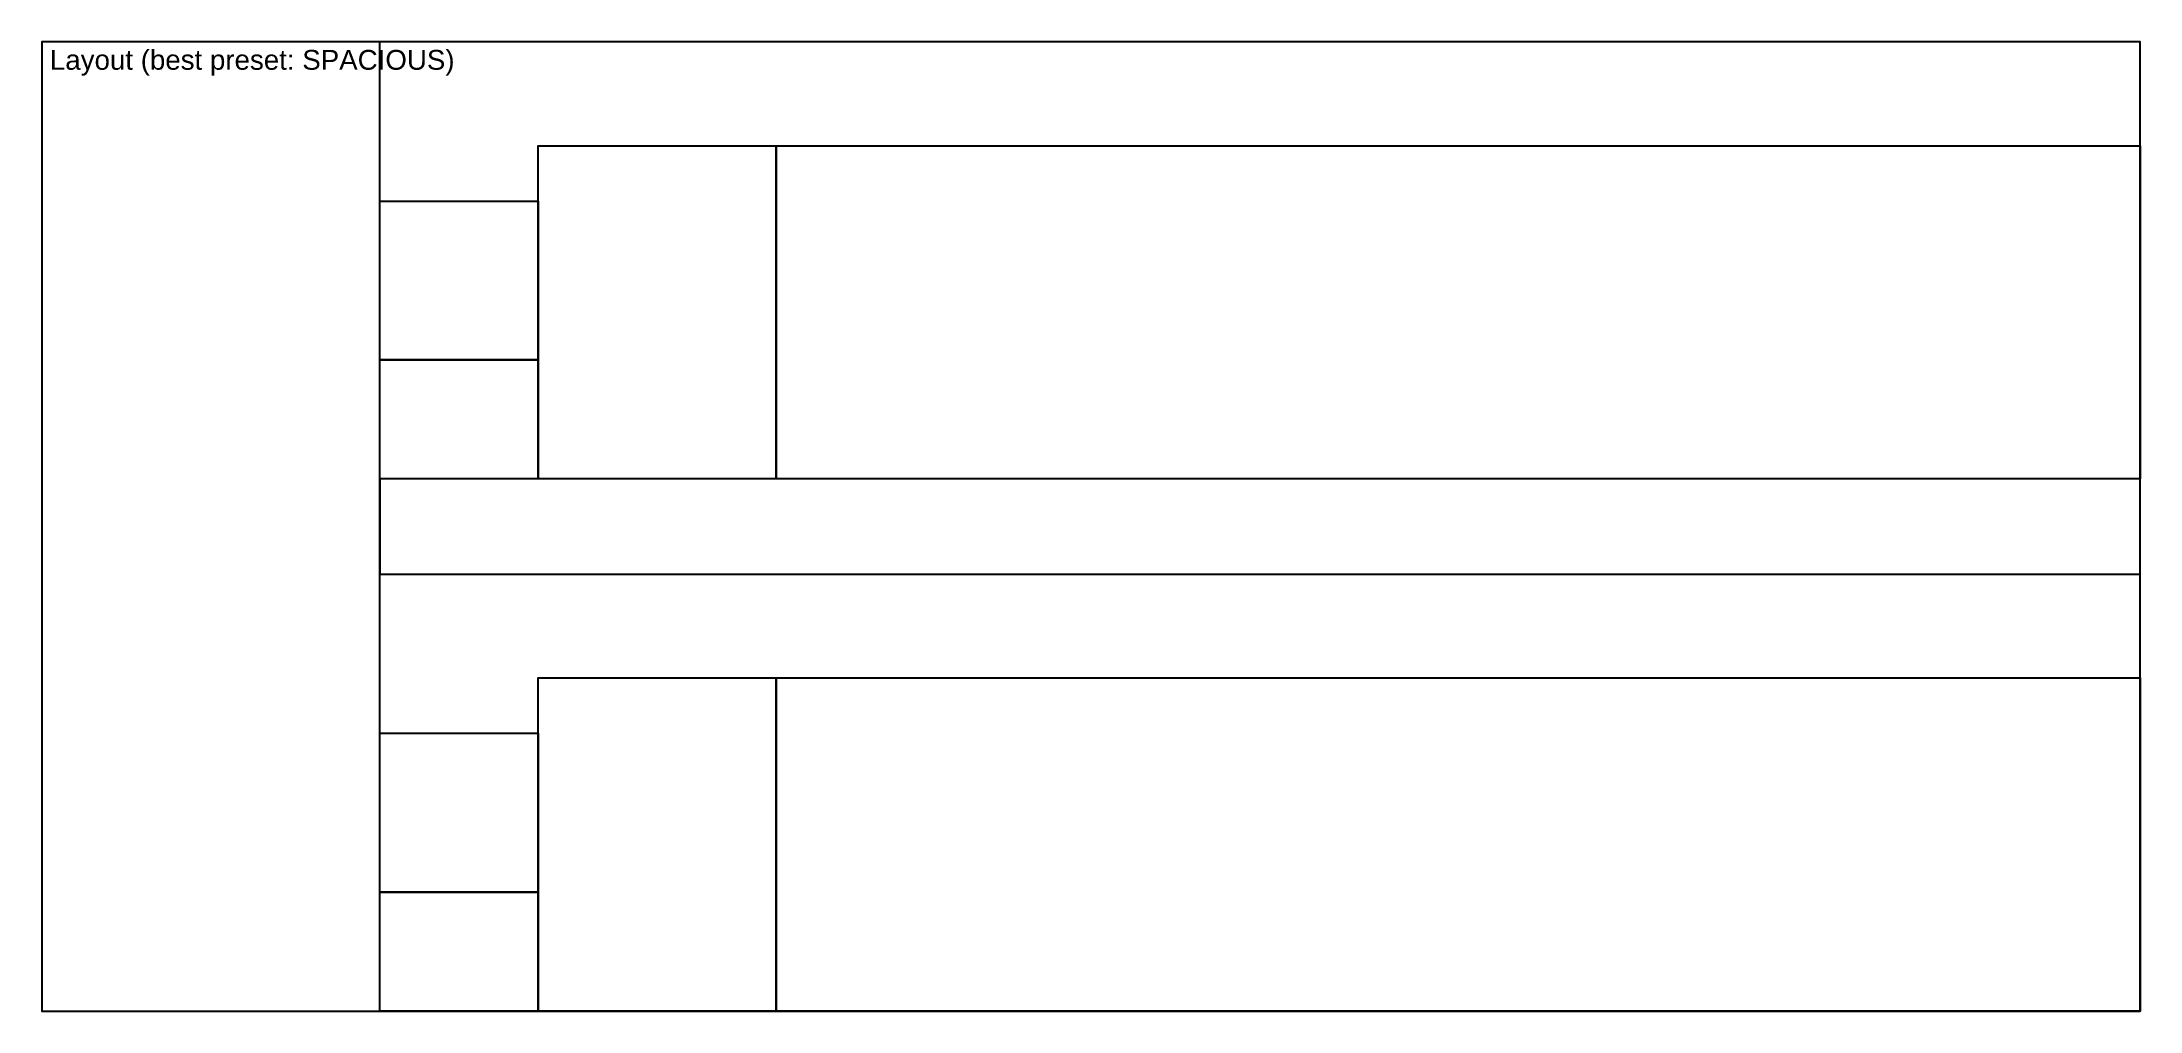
# Model space of a CAD drawing. Header units: millimetres. Extents: x 0 to 26.5, y 0 to 12.2.
import ezdxf

# ---------------------------------------------------------------- set-up
doc = ezdxf.new("R2010")
doc.units = ezdxf.units.MM
for name, color, linetype in [('A_CORE', 1, 'CONTINUOUS'), ('A_CORRIDOR', 3, 'CONTINUOUS'), ('A_FOOTPRINT', 7, 'CONTINUOUS'), ('A_TEXT', 6, 'CONTINUOUS'), ('A_UNITS', 2, 'CONTINUOUS')]:
    doc.layers.add(name, color=color, linetype=linetype)
doc.styles.add('ARCH_STANDARD', font='Arial.ttf', dxfattribs={"height": 0.25})

msp = doc.modelspace()

# ---------------------------------------------------------------- linework, layer by layer
at = {"layer": 'A_CORE'}
msp.add_lwpolyline([(4.26, 0), (4.26, 12.214095), (0, 12.214095), (0, 0)], close=True, dxfattribs=at)
at = {"layer": 'A_CORRIDOR'}
msp.add_lwpolyline([(26.463872, 5.507047), (26.463872, 6.707047), (4.26, 6.707047), (4.26, 5.507047)], close=True, dxfattribs=at)
at = {"layer": 'A_FOOTPRINT'}
msp.add_lwpolyline([(26.463872, 0), (26.463872, 12.214095), (0, 12.214095), (0, 0)], close=True, dxfattribs=at)
at = {"layer": 'A_UNITS'}
for points in [[(6.26, 6.707047), (6.26, 10.907047), (9.26, 10.907047), (9.26, 6.707047)], [(9.26, 6.707047), (9.26, 10.907047), (26.463872, 10.907047), (26.463872, 6.707047)], [(4.26, 8.207047), (4.26, 10.207047), (6.26, 10.207047), (6.26, 8.207047)], [(4.26, 6.707047), (4.26, 8.207047), (6.26, 8.207047), (6.26, 6.707047)], [(6.26, 0), (6.26, 4.2), (9.26, 4.2), (9.26, 0)], [(9.26, 0), (9.26, 4.2), (26.463872, 4.2), (26.463872, 0)], [(4.26, 1.5), (4.26, 3.5), (6.26, 3.5), (6.26, 1.5)], [(4.26, 0), (4.26, 1.5), (6.26, 1.5), (6.26, 0)]]:
    msp.add_lwpolyline(points, close=True, dxfattribs=at)

# ---------------------------------------------------------------- texts
at = {"layer": 'A_TEXT', "insert": (0.1, 12.114095), "char_height": 0.25, "width": 5, "attachment_point": 1, "style": 'ARCH_STANDARD'}
msp.add_mtext('Layout (best preset: SPACIOUS)', dxfattribs=at)

doc.saveas('drawing.dxf')
